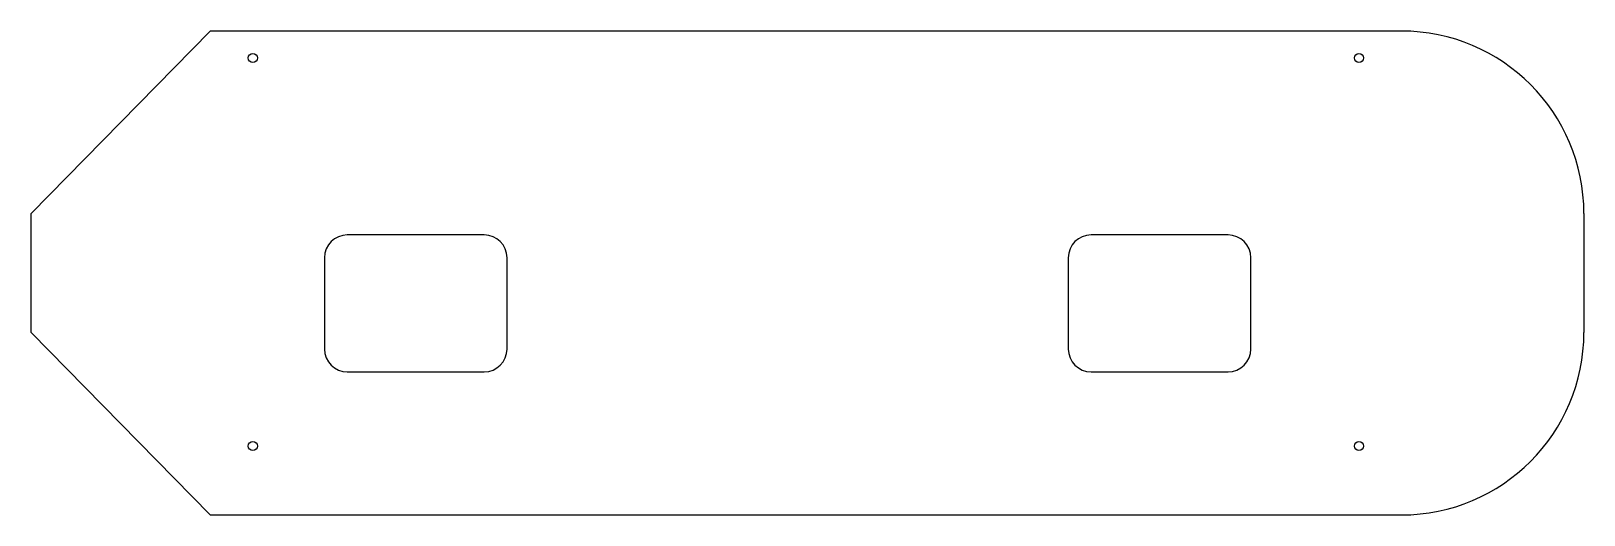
# Model space of a CAD drawing. Header units: millimetres. Extents: x 0 to 340, y 0 to 106.
import ezdxf

# ---------------------------------------------------------------- set-up
doc = ezdxf.new("R2010")
doc.units = ezdxf.units.MM

msp = doc.modelspace()

# ---------------------------------------------------------------- linework, layer by layer
at = {"color": 7, "linetype": 'Continuous', "lineweight": 25}
for p, q in [((39.27, 106), (0, 66)), ((300.3, 106), (39.27, 106)), ((0, 40), (0, 66)), ((340.3, 66), (340.3, 40)), ((99.3, 61.35), (69.3, 61.35)), ((262.3, 61.35), (232.3, 61.35)), ((64.3, 56.35), (64.3, 36.35)), ((104.3, 36.35), (104.3, 56.35)), ((227.3, 56.35), (227.3, 36.35)), ((267.3, 36.35), (267.3, 56.35)), ((0, 40), (39.27, 0)), ((69.3, 31.35), (99.3, 31.35)), ((232.3, 31.35), (262.3, 31.35)), ((39.27, 0), (300.3, 0))]:
    msp.add_line(p, q, dxfattribs=at)
for centre in [(48.6, 100.1), (291, 100.1), (48.6, 15.1), (291, 15.1)]:
    msp.add_circle(centre, 1, dxfattribs=at)
for centre, radius, start, end in [((300.3, 66), 40, 0, 90), ((69.3, 56.35), 5, 90, 180), ((99.3, 56.35), 5, 0, 90), ((232.3, 56.35), 5, 90, 180), ((262.3, 56.35), 5, 0, 90), ((300.3, 40), 40, 270, 0), ((69.3, 36.35), 5, 180, 270), ((99.3, 36.35), 5, 270, 0), ((232.3, 36.35), 5, 180, 270), ((262.3, 36.35), 5, 270, 0)]:
    msp.add_arc(centre, radius, start, end, dxfattribs=at)

doc.saveas('drawing.dxf')
